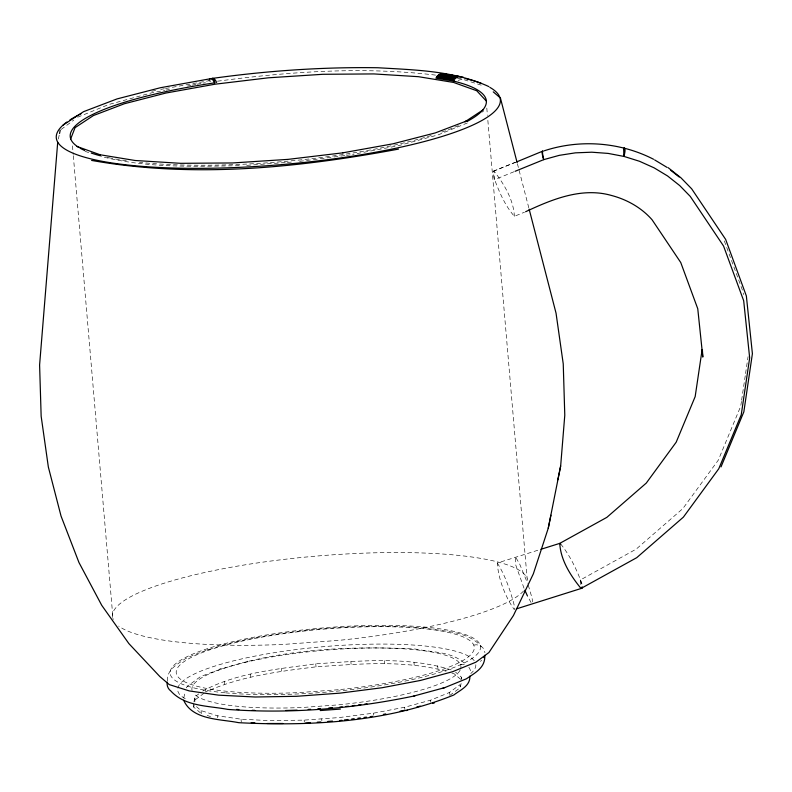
<?xml version="1.0" encoding="UTF-8"?>
<svg xmlns="http://www.w3.org/2000/svg" width="792" height="792" viewBox="0 0 792 792"><rect width="100%" height="100%" fill="white"/><g stroke="black" fill="none" stroke-linecap="round" stroke-linejoin="round"><path stroke-width="0.59" stroke-dasharray="3.96 2.97" d="M741.431 401.415L740.718 406.256L718.265 460.192L682.862 508.583L636.204 549.123L580.506 579.893L580.883 586.011M741.619 400.207L745.381 374.784M745.559 373.577L748.074 356.628M58.39 139.036L59.301 134.59M167.478 680.952C166.726 669.27 177.527 664.29 185.595 658.538C225.344 640.629 269.132 634.847 312.018 629.63C348.827 626.284 385.853 624.918 422.73 627.799L424.393 627.947C443.53 631.62 467.003 630.65 481.19 646.331M183.803 697.94L185.199 691.159M193.921 702.009L195.01 696.722L198.851 693.871M200.505 712.919L193.743 707.147L194.614 702.91M194.832 701.851L195.01 696.722M461.083 679.378L461.518 677.259L455.608 672.2M449.698 695.505L460.251 687.684L461.122 683.447M186.219 687.911L187.595 686.119L200.366 676.734C267.439 649.598 342.788 645.46 414.374 648.985L415.879 649.113C432.323 652.509 452.707 651.272 465.359 664.201M61.192 129.423L73.785 120.087M481.783 112.296L483.704 110.88M202.683 691.03C237.155 672.566 277.556 669.111 315.76 663.825C361.578 660.934 409.583 655.915 453.915 670.765M195.268 699.732L204.861 692.624M193.743 707.147L193.486 704.128L201.089 710.622L217.305 715.76L241.035 719.195L270.666 720.68L304.158 720.116L339.243 717.562L373.527 713.166L404.682 707.246L430.571 700.187L449.44 692.485L459.994 684.664L460.251 687.684M77.656 117.216L108.821 104.495L151.579 92.852L164.746 90.347M467.399 122.958L438.253 134.848L398.267 145.748L352.559 154.44M493.396 171.191L515.394 162.231M515.75 162.261L493.673 171.082A79.626 6.821 62.5 0 0 492.99 173.012L493.07 173.804A79.398 6.801 62.5 0 0 494.099 178.25C499.108 191.624 504.89 205.534 514.384 216.305L524.502 212.187M513.978 171.755L494.535 179.665L494.02 171.112C504.019 183.962 513.553 199.673 514.384 216.305M446.064 671.21C403.851 659.805 359.142 663.934 316.018 666.844C278.655 671.448 240.441 676.249 205.821 691.911L205.564 688.892M497.277 563.023C505.187 575.338 509.949 589.703 513.859 603.771A83.893 5.603 68 0 1 514.473 607.712L514.493 608.375A83.645 5.594 68 0 1 514.206 609.533C505.256 596.703 498.406 579.219 497.277 563.023L539.718 549.668M207.217 649.717L209.068 649.212M236.877 641.639L238.253 641.263M219.879 668.765L221.552 668.319M246.649 661.478L247.886 661.142M458.132 80.329L462.815 79.121M165.934 90.12L169.528 89.437M187.476 86.021L191.06 85.338M192.258 85.11L195.852 84.427M197.05 84.2L201.831 83.299M160.707 89.387L164.31 88.744M165.508 88.526L210.751 80.388M203.029 83.071L205.435 82.754M217.483 81.21C289.763 71.508 363.508 66.399 436.115 75.171M299.604 161.37L345.342 155.509M346.54 155.361L350.153 154.895M246.698 165.37L286.11 162.489M287.338 162.4L293.495 161.954M239.303 165.696C193.169 166.478 145.857 168.132 100.881 156.38M457.499 78.26L461.053 78.774L482.021 85.417M84.942 151.331L90.635 153.133M451.856 673.042L454.172 673.774L461.776 680.279M207.138 715.473L210.613 716.582M208.722 80.754L210.682 81.457M560.687 543.985C569.884 555.37 576.368 568.844 581.476 582.506A80.16 8.831 54.9 0 1 582.1 584.664M531.046 602.514L527.333 595.703M524.007 588.208L515.8 565.161L515.285 556.598L519.691 564.102L527.541 583.229M724.314 240.916L743.173 292.198L743.421 294.634M528.274 585.258L531.858 597.356A83.893 5.603 68 0 1 532.471 601.286L532.491 601.95M517.404 163.706L528.828 207.92M580.506 579.893L581.14 582.605A83.893 5.603 68 0 1 581.694 585.753M486.803 108.049L487.427 115.434M487.852 120.354L527.106 578.17M461.518 677.259L461.696 679.269M449.44 692.485L449.608 694.505M437.689 665.626L437.956 668.646M430.571 700.187L430.739 702.197M413.959 662.191L414.226 665.211M404.682 707.246L404.851 709.256M384.338 660.706L384.595 663.726M373.527 713.166L373.705 715.176M350.846 661.261L351.103 664.28M321.7 718.839L321.869 720.849M315.76 663.825L316.018 666.844M304.158 720.116L304.326 722.136M281.467 668.22L281.734 671.24M250.321 674.141L250.579 677.16M241.035 719.195L241.303 722.205M224.433 681.199L224.69 684.219M217.305 715.76L217.483 717.77M201.089 710.622L201.346 713.642M72.478 145.857L73.21 154.48M73.319 155.707L113.098 619.681M151.816 91.248A222.849 45.956 -4.9 0 1 158.301 89.823M458.42 125.621A208.831 43.065 -4.9 0 1 441.342 132.234M431.195 135.531A208.831 43.065 -4.9 0 1 289.397 161.004M288.169 161.123A208.831 43.065 -4.9 0 1 139.392 162.34M126.304 160.756A208.831 43.065 -4.9 0 1 111.761 158.341M110.642 158.123A208.831 43.065 -4.9 0 1 107.365 157.44M523.542 591.02A208.524 42.996 -4.9 0 1 338.233 640.421L284.041 644.381A208.524 42.996 -4.9 0 1 118.691 626.076M112.434 617.493A208.524 42.996 -4.9 0 1 312.761 556.41A208.524 42.996 -4.9 0 1 527.769 580.358M460.281 669.814A135.006 27.839 -4.9 0 1 338.154 704.88L303.069 707.444A135.006 27.839 -4.9 0 1 193.297 692.99M192.05 690.446A135.006 27.839 -4.9 0 1 327.225 650.014A135.006 27.839 -4.9 0 1 460.687 668.735M468.824 667.27A8.158 7.96 -23.6 0 1 470.507 671.487M460.429 664.577A8.158 7.96 -23.6 0 1 465.062 664.696M475.814 664.726A149.589 30.848 -4.9 0 1 470.755 673.537M185.269 698.712A149.589 30.848 -4.9 0 1 296.574 649.519A149.589 30.848 -4.9 0 1 475.25 662.468M473.764 645.074A9.039 8.821 -23.6 0 1 484.932 652.727M481.704 660.34A9.039 8.821 -23.6 0 1 480.269 661.33M338.273 689.733L299.396 692.574A149.589 30.848 -4.9 0 1 203.148 652.232A149.589 30.848 -4.9 0 1 454.351 633.897A149.589 30.848 -4.9 0 1 338.273 689.733M225.581 692.851A155.757 32.116 -4.9 0 0 478.19 653.024A155.757 32.116 -4.9 0 0 272.23 634.046A155.757 32.116 -4.9 0 0 225.581 692.851"/><path stroke-width="1.19" d="M167.251 682.041C166.587 685.427 168.013 688.99 170.834 690.99C185.021 706.672 208.494 705.702 227.631 709.375L229.294 709.523C291.01 713.929 353.252 708.711 413.761 696.059L415.137 695.683M57.697 142.372L39.6 364.954L41.154 416.255L48.342 466.983L61.043 516.077L78.962 562.518L101.742 605.336L128.898 643.619L159.855 676.566L169.25 684.585L189.278 690.931L218.582 695.158L255.153 697L296.515 696.307L339.827 693.149L382.17 687.723L420.621 680.407L452.588 671.705L475.883 662.191L488.921 652.539L513.434 615.533L533.353 573.814L548.242 528.254L550.935 515.206M548.242 528.254L560.657 465.993L564.785 415.206L563.241 363.904L556.043 313.177L529.135 209.118M702.118 349.717L695.168 396.604L676.19 442.193L646.272 483.09L606.84 517.364L559.766 543.371L540.896 549.302M59.539 133.472L60.222 130.135M469.903 676.041C470.349 686.011 460.459 689.862 453.806 695C386.734 722.136 311.385 726.274 239.798 722.749L238.293 722.611C220.325 718.987 192.436 720.176 183.665 700.247M557.816 479.803L560.657 465.993M70.528 139.273L75.062 127.66L93.456 115.533L124.453 103.722L165.944 93.03L215.107 84.19L268.577 77.794L322.73 74.299L373.864 73.923L418.483 76.695L453.568 82.437L476.715 90.743L486.347 101.059M720.997 466.933L743.846 411.86L752.4 353.697L746.361 295.97L725.65 239.402L691.683 188.833L680.912 177.764L668.161 167.686M445.658 74.755C442.253 72.072 437.471 74.616 435.907 78.17L454.618 81.23M63.152 125.057L83.576 111.662L117.048 98.911L160.439 87.724L210.345 78.754M483.516 109.573L464.944 121.819L465.914 121.245M516.364 608.899L581.496 588.367A83.645 5.594 68 0 0 581.645 588.119M516.889 161.796L542.768 151.114A81.526 4.752 70.5 0 0 542.54 152.886L542.609 153.678A81.319 4.732 70.5 0 0 543.114 156.875L543.708 159.647L515.117 171.29M525.631 211.721C552.024 199.346 581.694 187.07 611.256 195.406C626.799 199.455 641.421 207.623 652.073 219.77L680.754 262.528L697.762 308.761L702.811 357.073L702.375 349.737M413.761 696.059L444.807 687.604L466.419 678.784C475.299 672.616 485.526 667.735 484.773 655.271A9.039 8.821 -23.6 0 1 483.882 657.687M466.973 120.839L435.323 132.898L392.951 143.807L342.758 152.836M544.302 150.777C579.991 139.055 620.176 142.075 653.588 159.281M416.711 707.058L420.235 706.088M442.946 688.109L444.807 687.604M406.286 710.592L407.524 710.256M432.62 703.415L434.303 702.959M383.377 714.364L385.773 713.909M400.148 711.167L404.94 710.256M78.745 147.401A208.831 43.065 -4.9 0 1 214.583 82.853L214.988 82.794A9.425 2.653 81.6 0 0 211.523 78.705M398.455 149.114C297.762 167.884 193.149 178.497 91.595 160.42M339.501 720.572L341.956 720.265M344.401 719.948L348.074 719.482M351.747 719.007L354.192 718.691M357.875 718.225L360.32 717.908M363.993 717.443L366.439 717.126M370.112 716.651L372.567 716.344M211.86 78.477C266.855 70.805 322.344 66.894 377.883 67.746C414.533 69.924 452.47 70.666 486.664 85.595L488.882 86.625M343.124 152.797L288.159 159.36L232.571 162.954L180.665 163.32L135.095 160.489L99.277 154.628M308.177 709.424L310.613 709.256M317.899 708.721L320.324 708.543M328.838 707.919L332.482 707.652M320.196 710.553L340.431 709.078M305.583 723.056L310.266 722.71M317.285 722.195L320.79 721.948M327.809 721.433L332.482 721.086M282.883 723.492L267.221 723.512M251.173 722.7L254.875 722.888M543.193 151.084L542.847 151.064A79.626 6.821 62.5 0 0 542.164 152.995L542.243 153.777A79.398 6.801 62.5 0 0 543.272 158.232L543.708 159.647L559.31 155.341L575.428 152.846L591.792 152.203L608.117 153.41L624.126 156.46L639.54 161.291L654.103 167.835L667.567 175.963L679.694 185.556L690.248 196.396L723.571 246.065L743.688 300.762L749.668 357.915L741.233 414.82L718.78 468.745L683.387 517.136L636.718 557.687L581.021 588.456C570.666 575.794 560.597 560.112 559.766 543.371L560.687 543.985M581.288 588.476L581.467 588.426A79.636 8.771 54.9 0 0 582.367 587.021M441.916 73.626L460.152 76.616M444.797 74.21L463.34 77.25M440.916 73.795L459.043 76.755M449.153 75.329L451.48 75.705M439.936 74.141L457.954 77.081M438.996 74.646L456.905 77.576M438.105 75.329L455.915 78.24M437.283 76.151L454.994 79.042M436.541 77.101L454.163 79.982M76.844 146.411L100.346 154.846M654.628 159.905L667.052 167.409M670.784 170.359L679.18 176.992M493.238 91.862L500.415 97.99L517.097 162.518M527.333 595.703L524.858 590.188M623.68 149.124L624.056 155.232M624.502 149.638L624.532 150.43A82.012 4.99 -76.7 0 1 624.393 153.648L624.126 156.46L624.601 153.717A82.002 7.267 -68.5 0 0 624.888 150.549L624.868 149.747A82.229 7.286 -68.5 0 0 624.254 147.956L624.047 147.896A82.229 4.999 -76.7 0 1 624.502 149.638M489.862 87.377A222.849 45.956 -4.9 0 1 278.15 164.894A222.849 45.956 -4.9 0 1 66.884 122.017M69.884 119.968A222.849 45.956 -4.9 0 1 80.962 113.82M465.161 78.517A222.849 45.956 -4.9 0 1 481.437 83.457M480.962 111.939A208.831 43.065 -4.9 0 1 467.191 121.394M100.356 155.776A208.831 43.065 -4.9 0 1 91.219 153.044M84.615 150.47A208.831 43.065 -4.9 0 1 80.071 148.183M453.41 81.051A208.831 43.065 -4.9 0 1 481.615 111.276M209.425 79.418A9.306 3.732 79.8 0 1 214.602 82.863M211.89 78.626A9.306 3.732 79.8 0 1 216.632 82.497M581.774 587.209A83.645 5.594 68 0 1 581.734 587.733M367.013 703.85A149.589 30.848 -4.9 0 1 364.577 704.187M360.895 704.682A149.589 30.848 -4.9 0 1 358.42 704.999M354.697 705.464A149.589 30.848 -4.9 0 1 352.212 705.761M348.48 706.197A149.589 30.848 -4.9 0 1 345.985 706.474M342.253 706.87A149.589 30.848 -4.9 0 1 339.768 707.117M297.089 710.127A149.589 30.848 -4.9 0 1 285.704 710.483M254.796 710.365A149.589 30.848 -4.9 0 1 252.272 710.276M238.887 709.573A149.589 30.848 -4.9 0 1 236.57 709.404"/></g></svg>
